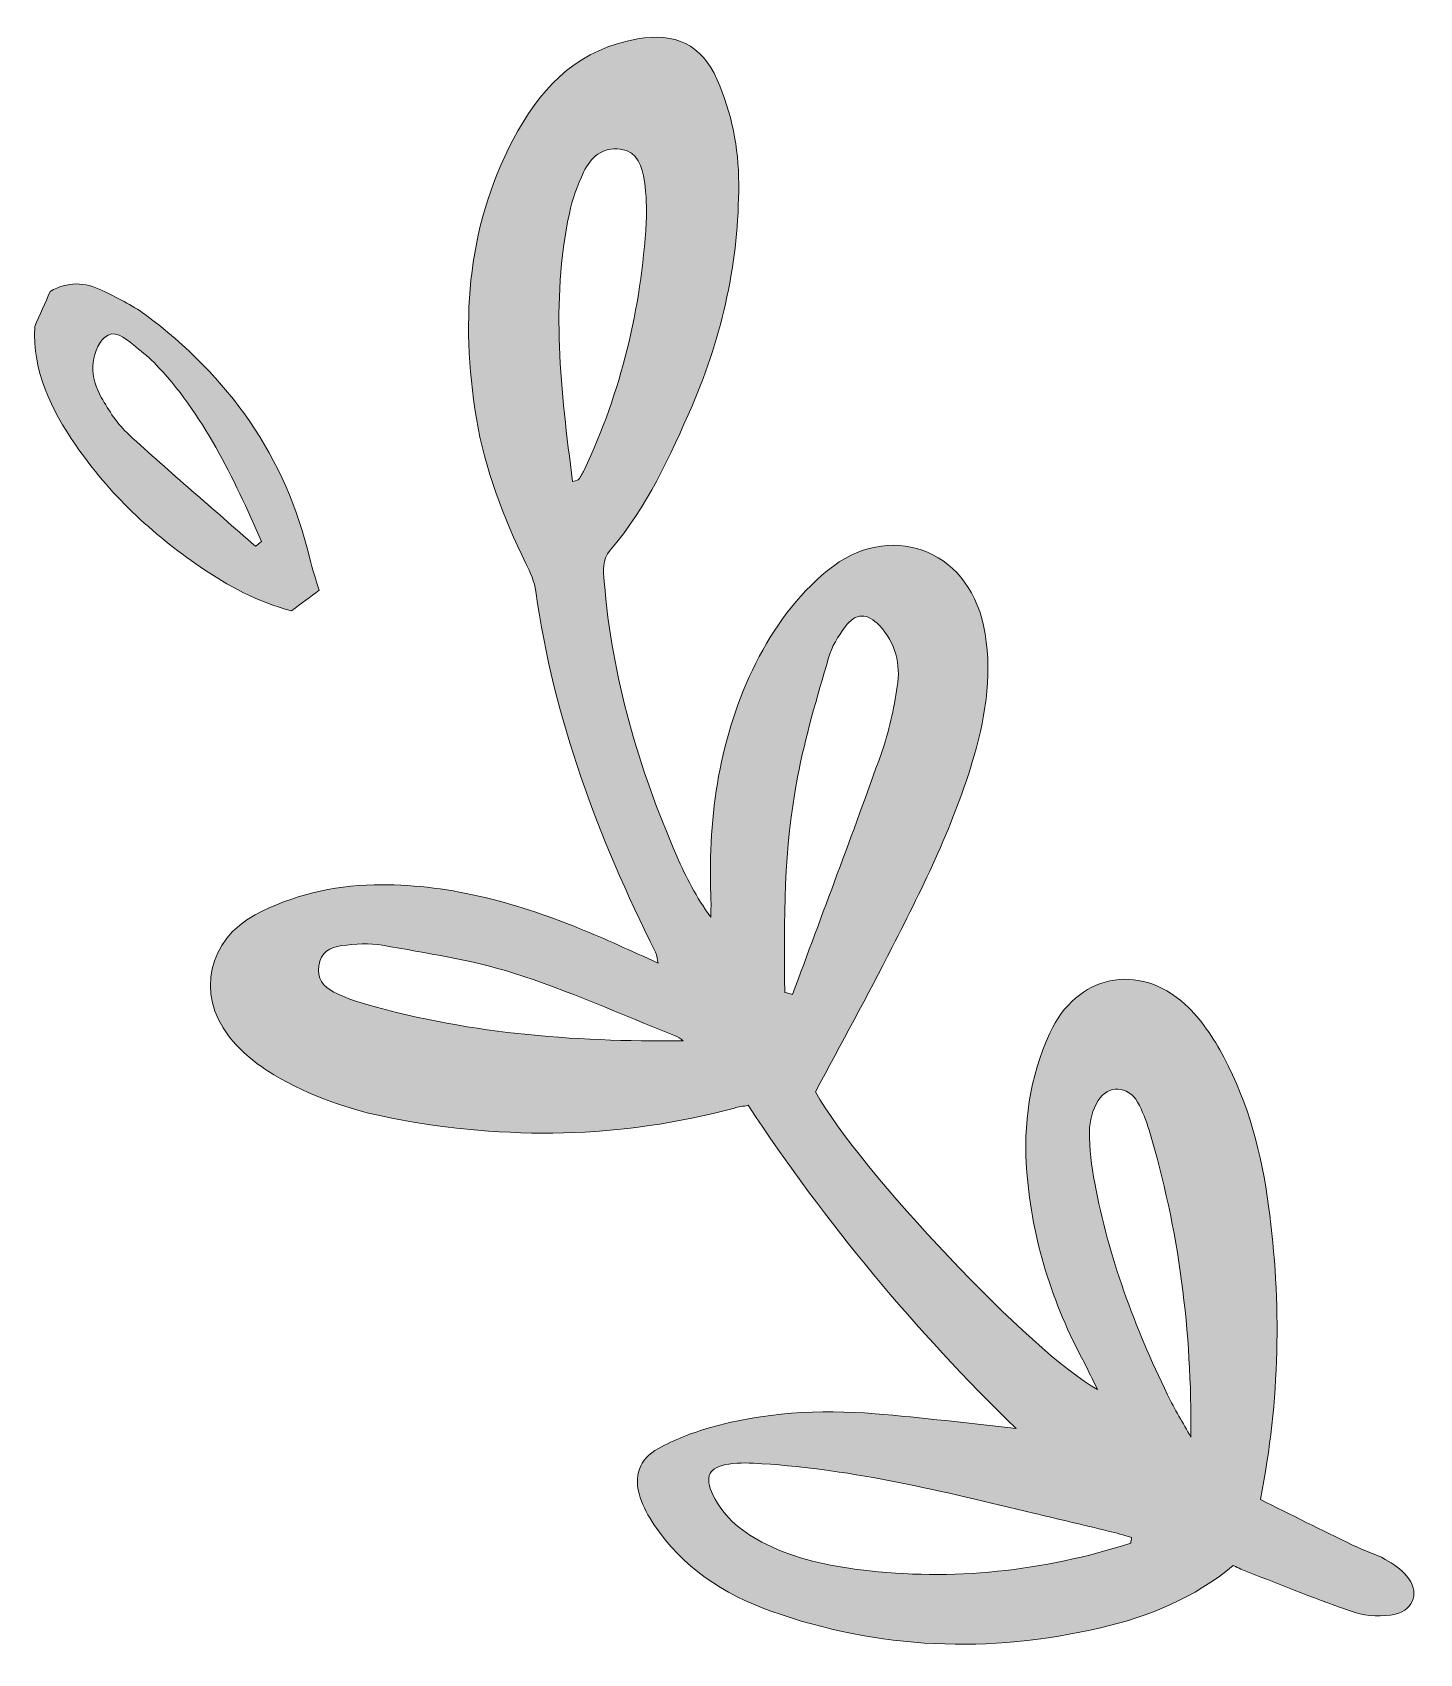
# Model space of a CAD drawing. Header units: inches. Extents: x 114 to 966, y -1047 to -33.
# Drawn here: x 123.4 to 250.3, y -928.7 to -780.5 of the extents above; entities that cross this region are included whole.
import ezdxf

# ---------------------------------------------------------------- set-up
doc = ezdxf.new("R2010")
doc.units = ezdxf.units.IN
doc.header["$MEASUREMENT"] = 0
doc.layers.add('Layer 1', color=7, linetype='Continuous')

# ---------------------------------------------------------------- blocks, each defined once
blk = doc.blocks.new('block 2')
at = {"layer": 'Layer 1', "true_color": 0xffffff}
h = blk.add_hatch(color=7, dxfattribs=at)
h.dxf.hatch_style = 2
edge = h.paths.add_edge_path()
edge.add_spline(control_points=[(185.31, -908.11), (183.71, -908.57), (182.13, -909.19), (180.67, -909.98), (178.88, -910.97), (178.37, -912.53), (179, -914.48), (179.28, -915.34), (179.74, -916.17), (180.25, -916.93), (182.86, -920.84), (186.61, -923.31), (190.95, -924.86), (200.83, -928.39), (210.91, -928.75), (221.1, -926.39), (225.54, -925.37), (229.68, -923.64), (233.23, -920.7), (233.77, -920.94), (234.14, -921.13), (234.53, -921.27), (237.8, -922.53), (241.05, -923.88), (244.38, -924.99), (245.5, -925.36), (246.89, -925.41), (248.05, -925.13), (249.84, -924.7), (250.27, -923.05), (249.09, -921.64), (248.57, -921.02), (247.86, -920.52), (247.14, -920.13), (246.19, -919.61), (245.13, -919.3), (244.15, -918.83), (241.31, -917.45), (238.5, -916.04), (235.72, -914.66), (237.52, -905.52), (237.65, -896.69), (236.47, -887.84), (235.83, -883.08), (234.64, -878.45), (232.37, -874.2), (231.44, -872.46), (230.29, -870.71), (228.84, -869.39), (224.53, -865.45), (218.88, -866.71), (216.46, -872.02), (214.6, -876.06), (214.01, -880.34), (214.36, -884.75), (214.85, -890.94), (216.69, -896.72), (219.62, -902.17), (220, -902.89), (220.34, -903.63), (220.83, -904.61), (214.91, -901.36), (199.04, -884.54), (195.03, -877.39), (197.36, -873), (199.78, -868.61), (202.05, -864.14), (204.94, -858.48), (207.76, -852.77), (209.54, -846.63), (210.66, -842.73), (211.25, -838.76), (210.39, -834.73), (208.9, -827.66), (201.7, -825.12), (196.14, -829.7), (193.32, -832.02), (191.22, -834.92), (189.58, -838.18), (186.23, -844.86), (185.22, -851.99), (185.46, -859.38), (185.49, -860.05), (185.47, -860.73), (185.47, -861.4), (184.11, -859.59), (183.18, -857.73), (182.35, -855.82), (178.85, -847.79), (176.42, -839.47), (175.71, -830.7), (175.63, -829.7), (175.5, -828.74), (176.26, -827.85), (179.62, -823.92), (181.74, -819.27), (183.77, -814.58), (186.55, -808.13), (188.02, -801.39), (188.01, -794.34), (188.01, -791.04), (187.36, -787.84), (186.04, -784.82), (184.61, -781.57), (182.18, -780.5), (178.75, -781.09), (173.59, -781.98), (170.26, -785.14), (167.82, -789.5), (163.19, -797.77), (162.52, -806.64), (164.02, -815.79), (164.79, -820.44), (166.47, -824.82), (168.55, -829.05), (168.95, -829.87), (169.34, -830.74), (169.46, -831.62), (171.06, -843.3), (175.18, -854.13), (180.39, -864.6), (180.55, -864.92), (180.57, -865.3), (180.64, -865.6), (178.16, -864.5), (175.82, -863.39), (173.43, -862.43), (167.41, -860.02), (161.23, -858.3), (154.66, -858.45), (150.84, -858.54), (147.17, -859.39), (143.8, -861.19), (139.52, -863.46), (138.39, -868.42), (141.36, -872.26), (142.46, -873.68), (143.96, -874.89), (145.5, -875.81), (148.83, -877.79), (152.49, -879.06), (156.29, -879.79), (166.79, -881.8), (177.24, -881.66), (187.61, -878.86), (188, -878.76), (188.4, -878.7), (188.86, -878.61), (196, -889.38), (204.12, -899.21), (213.39, -908.17), (209.09, -907.71), (204.79, -907.15), (200.48, -906.81), (195.37, -906.4), (190.27, -906.69), (185.31, -908.11)], knot_values=[0, 0, 0, 0, 1, 1, 1, 2, 2, 2, 3, 3, 3, 4, 4, 4, 5, 5, 5, 6, 6, 6, 7, 7, 7, 8, 8, 8, 9, 9, 9, 10, 10, 10, 11, 11, 11, 12, 12, 12, 13, 13, 13, 14, 14, 14, 15, 15, 15, 16, 16, 16, 17, 17, 17, 18, 18, 18, 19, 19, 19, 20, 20, 20, 21, 21, 21, 22, 22, 22, 23, 23, 23, 24, 24, 24, 25, 25, 25, 26, 26, 26, 27, 27, 27, 28, 28, 28, 29, 29, 29, 30, 30, 30, 31, 31, 31, 32, 32, 32, 33, 33, 33, 34, 34, 34, 35, 35, 35, 36, 36, 36, 37, 37, 37, 38, 38, 38, 39, 39, 39, 40, 40, 40, 41, 41, 41, 42, 42, 42, 43, 43, 43, 44, 44, 44, 45, 45, 45, 46, 46, 46, 47, 47, 47, 48, 48, 48, 49, 49, 49, 50, 50, 50, 51, 51, 51, 52, 52, 52, 52], degree=3, periodic=1)
edge = h.paths.add_edge_path()
edge.add_spline(control_points=[(173.37, -821.38), (173.34, -821.43), (173.24, -821.43), (172.82, -821.57), (171.74, -813.29), (170.8, -805.19), (172.52, -797.05), (172.79, -795.76), (173.27, -794.49), (173.82, -793.29), (174.46, -791.91), (175.55, -790.96), (177.18, -791.17), (178.83, -791.38), (179.19, -792.79), (179.38, -794.12), (179.56, -795.35), (179.62, -796.62), (179.55, -797.86), (179.09, -805.77), (177.25, -813.34), (173.88, -820.53), (173.74, -820.83), (173.55, -821.1), (173.37, -821.38)], knot_values=[0, 0, 0, 0, 1, 1, 1, 2, 2, 2, 3, 3, 3, 4, 4, 4, 5, 5, 5, 6, 6, 6, 7, 7, 7, 8, 8, 8, 8], degree=3, periodic=1)
edge = h.paths.add_edge_path()
edge.add_spline(control_points=[(153.08, -869.11), (152.36, -868.9), (151.67, -868.58), (150.99, -868.25), (150, -867.77), (149.43, -867), (149.6, -865.84), (149.78, -864.65), (150.66, -864.13), (151.7, -864.01), (152.93, -863.87), (154.23, -863.74), (155.44, -863.97), (159.46, -864.71), (163.55, -865.28), (167.42, -866.52), (172.43, -868.12), (177.25, -870.29), (182.15, -872.22), (182.43, -872.34), (182.68, -872.54), (182.94, -872.7), (172.73, -872.83), (162.76, -872.03), (153.08, -869.11)], knot_values=[0, 0, 0, 0, 1, 1, 1, 2, 2, 2, 3, 3, 3, 4, 4, 4, 5, 5, 5, 6, 6, 6, 7, 7, 7, 8, 8, 8, 8], degree=3, periodic=1)
edge = h.paths.add_edge_path()
edge.add_spline(control_points=[(192.23, -868.28), (192.12, -861.69), (192.14, -855.1), (193.39, -848.6), (194.09, -844.92), (195.18, -841.31), (196.22, -837.7), (196.51, -836.68), (197.1, -835.7), (197.74, -834.85), (198.7, -833.56), (199.78, -833.56), (200.88, -834.74), (202.35, -836.32), (202.84, -838.27), (202.51, -840.32), (202.18, -842.38), (201.75, -844.45), (201.06, -846.4), (198.42, -853.79), (195.65, -861.12), (192.93, -868.48), (192.7, -868.41), (192.46, -868.35), (192.23, -868.28)], knot_values=[0, 0, 0, 0, 1, 1, 1, 2, 2, 2, 3, 3, 3, 4, 4, 4, 5, 5, 5, 6, 6, 6, 7, 7, 7, 8, 8, 8, 8], degree=3, periodic=1)
edge = h.paths.add_edge_path()
edge.add_spline(control_points=[(220.56, -885.72), (220.27, -884.17), (220.08, -882.58), (220.08, -881.01), (220.09, -880.06), (220.38, -878.99), (220.87, -878.18), (221.77, -876.7), (223.64, -876.81), (224.49, -878.33), (224.94, -879.13), (225.26, -880), (225.53, -880.88), (228.28, -889.96), (229.45, -899.28), (229.36, -908.95), (228.64, -907.66), (227.87, -906.4), (227.22, -905.07), (224.21, -898.89), (221.84, -892.49), (220.56, -885.72)], knot_values=[0, 0, 0, 0, 1, 1, 1, 2, 2, 2, 3, 3, 3, 4, 4, 4, 5, 5, 5, 6, 6, 6, 7, 7, 7, 7], degree=3, periodic=1)
edge = h.paths.add_edge_path()
edge.add_spline(control_points=[(214.98, -915.91), (217.25, -916.45), (219.53, -916.99), (221.8, -917.54), (222.52, -917.71), (223.22, -917.92), (223.93, -918.12), (223.91, -918.29), (223.88, -918.47), (223.86, -918.65), (215.82, -921.22), (207.61, -922.13), (199.19, -921.09), (196.19, -920.71), (193.25, -920.11), (190.52, -918.75), (188.46, -917.72), (186.67, -916.37), (185.65, -914.23), (184.85, -912.55), (185.28, -911.68), (187.12, -911.41), (188.09, -911.26), (189.11, -911.32), (190.11, -911.38), (198.58, -911.9), (206.77, -913.93), (214.98, -915.91)], knot_values=[0, 0, 0, 0, 1, 1, 1, 2, 2, 2, 3, 3, 3, 4, 4, 4, 5, 5, 5, 6, 6, 6, 7, 7, 7, 8, 8, 8, 9, 9, 9, 9], degree=3, periodic=1)
h = blk.add_hatch(color=7, dxfattribs=at)
h.dxf.hatch_style = 2
edge = h.paths.add_edge_path()
edge.add_spline(control_points=[(149.64, -831.51), (149.34, -830.49), (149.01, -829.57), (148.79, -828.63), (146.6, -819.27), (141.35, -811.97), (133.72, -806.29), (132.53, -805.41), (131.15, -804.76), (129.81, -804.1), (128.23, -803.32), (126.62, -803.26), (125.05, -804.18), (124.58, -805.25), (124.1, -806.32), (123.63, -807.39), (123.42, -811.51), (125.14, -814.97), (127.38, -818.24), (130.44, -822.7), (134.33, -826.34), (138.77, -829.37), (141.31, -831.12), (144.03, -832.59), (147.11, -833.39), (147.99, -832.74), (148.85, -832.1), (149.64, -831.51)], knot_values=[0, 0, 0, 0, 1, 1, 1, 2, 2, 2, 3, 3, 3, 4, 4, 4, 5, 5, 5, 6, 6, 6, 7, 7, 7, 8, 8, 8, 9, 9, 9, 9], degree=3, periodic=1)
edge = h.paths.add_edge_path()
edge.add_spline(control_points=[(143.82, -827.48), (139.95, -824.09), (136.03, -820.74), (132.23, -817.27), (131.2, -816.33), (130.41, -815.09), (129.72, -813.87), (129.25, -813.03), (128.9, -811.97), (128.95, -811.03), (128.99, -810.11), (129.36, -808.96), (130.01, -808.39), (130.89, -807.61), (131.86, -808.4), (132.65, -809.06), (133.28, -809.59), (133.97, -810.09), (134.54, -810.68), (139.1, -815.39), (141.77, -821.19), (144.38, -827.04), (144.19, -827.19), (144.01, -827.34), (143.82, -827.48)], knot_values=[0, 0, 0, 0, 1, 1, 1, 2, 2, 2, 3, 3, 3, 4, 4, 4, 5, 5, 5, 6, 6, 6, 7, 7, 7, 8, 8, 8, 8], degree=3, periodic=1)
at = {"layer": 'Layer 1', "lineweight": 0}
for points, knots in [([(185.31, -908.11), (183.71, -908.57), (182.13, -909.19), (180.67, -909.98), (178.88, -910.97), (178.37, -912.53), (179, -914.48), (179.28, -915.34), (179.74, -916.17), (180.25, -916.93), (182.86, -920.84), (186.61, -923.31), (190.95, -924.86), (200.83, -928.39), (210.91, -928.75), (221.1, -926.39), (225.54, -925.37), (229.68, -923.64), (233.23, -920.7), (233.77, -920.94), (234.14, -921.13), (234.53, -921.27), (237.8, -922.53), (241.05, -923.88), (244.38, -924.99), (245.5, -925.36), (246.89, -925.41), (248.05, -925.13), (249.84, -924.7), (250.27, -923.05), (249.09, -921.64), (248.57, -921.02), (247.86, -920.52), (247.14, -920.13), (246.19, -919.61), (245.13, -919.3), (244.15, -918.83), (241.31, -917.45), (238.5, -916.04), (235.72, -914.66), (237.52, -905.52), (237.65, -896.69), (236.47, -887.84), (235.83, -883.08), (234.64, -878.45), (232.37, -874.2), (231.44, -872.46), (230.29, -870.71), (228.84, -869.39), (224.53, -865.45), (218.88, -866.71), (216.46, -872.02), (214.6, -876.06), (214.01, -880.34), (214.36, -884.75), (214.85, -890.94), (216.69, -896.72), (219.62, -902.17), (220, -902.89), (220.34, -903.63), (220.83, -904.61), (214.91, -901.36), (199.04, -884.54), (195.03, -877.39), (197.36, -873), (199.78, -868.61), (202.05, -864.14), (204.94, -858.48), (207.76, -852.77), (209.54, -846.63), (210.66, -842.73), (211.25, -838.76), (210.39, -834.73), (208.9, -827.66), (201.7, -825.12), (196.14, -829.7), (193.32, -832.02), (191.22, -834.92), (189.58, -838.18), (186.23, -844.86), (185.22, -851.99), (185.46, -859.38), (185.49, -860.05), (185.47, -860.73), (185.47, -861.4), (184.11, -859.59), (183.18, -857.73), (182.35, -855.82), (178.85, -847.79), (176.42, -839.47), (175.71, -830.7), (175.63, -829.7), (175.5, -828.74), (176.26, -827.85), (179.62, -823.92), (181.74, -819.27), (183.77, -814.58), (186.55, -808.13), (188.02, -801.39), (188.01, -794.34), (188.01, -791.04), (187.36, -787.84), (186.04, -784.82), (184.61, -781.57), (182.18, -780.5), (178.75, -781.09), (173.59, -781.98), (170.26, -785.14), (167.82, -789.5), (163.19, -797.77), (162.52, -806.64), (164.02, -815.79), (164.79, -820.44), (166.47, -824.82), (168.55, -829.05), (168.95, -829.87), (169.34, -830.74), (169.46, -831.62), (171.06, -843.3), (175.18, -854.13), (180.39, -864.6), (180.55, -864.92), (180.57, -865.3), (180.64, -865.6), (178.16, -864.5), (175.82, -863.39), (173.43, -862.43), (167.41, -860.02), (161.23, -858.3), (154.66, -858.45), (150.84, -858.54), (147.17, -859.39), (143.8, -861.19), (139.52, -863.46), (138.39, -868.42), (141.36, -872.26), (142.46, -873.68), (143.96, -874.89), (145.5, -875.81), (148.83, -877.79), (152.49, -879.06), (156.29, -879.79), (166.79, -881.8), (177.24, -881.66), (187.61, -878.86), (188, -878.76), (188.4, -878.7), (188.86, -878.61), (196, -889.38), (204.12, -899.21), (213.39, -908.17), (209.09, -907.71), (204.79, -907.15), (200.48, -906.81), (195.37, -906.4), (190.27, -906.69), (185.31, -908.11)], [0, 0, 0, 0, 1, 1, 1, 2, 2, 2, 3, 3, 3, 4, 4, 4, 5, 5, 5, 6, 6, 6, 7, 7, 7, 8, 8, 8, 9, 9, 9, 10, 10, 10, 11, 11, 11, 12, 12, 12, 13, 13, 13, 14, 14, 14, 15, 15, 15, 16, 16, 16, 17, 17, 17, 18, 18, 18, 19, 19, 19, 20, 20, 20, 21, 21, 21, 22, 22, 22, 23, 23, 23, 24, 24, 24, 25, 25, 25, 26, 26, 26, 27, 27, 27, 28, 28, 28, 29, 29, 29, 30, 30, 30, 31, 31, 31, 32, 32, 32, 33, 33, 33, 34, 34, 34, 35, 35, 35, 36, 36, 36, 37, 37, 37, 38, 38, 38, 39, 39, 39, 40, 40, 40, 41, 41, 41, 42, 42, 42, 43, 43, 43, 44, 44, 44, 45, 45, 45, 46, 46, 46, 47, 47, 47, 48, 48, 48, 49, 49, 49, 50, 50, 50, 51, 51, 51, 52, 52, 52, 52]), ([(173.37, -821.38), (173.34, -821.43), (173.24, -821.43), (172.82, -821.57), (171.74, -813.29), (170.8, -805.19), (172.52, -797.05), (172.79, -795.76), (173.27, -794.49), (173.82, -793.29), (174.46, -791.91), (175.55, -790.96), (177.18, -791.17), (178.83, -791.38), (179.19, -792.79), (179.38, -794.12), (179.56, -795.35), (179.62, -796.62), (179.55, -797.86), (179.09, -805.77), (177.25, -813.34), (173.88, -820.53), (173.74, -820.83), (173.55, -821.1), (173.37, -821.38)], [0, 0, 0, 0, 1, 1, 1, 2, 2, 2, 3, 3, 3, 4, 4, 4, 5, 5, 5, 6, 6, 6, 7, 7, 7, 8, 8, 8, 8]), ([(149.64, -831.51), (149.34, -830.49), (149.01, -829.57), (148.79, -828.63), (146.6, -819.27), (141.35, -811.97), (133.72, -806.29), (132.53, -805.41), (131.15, -804.76), (129.81, -804.1), (128.23, -803.32), (126.62, -803.26), (125.05, -804.18), (124.58, -805.25), (124.1, -806.32), (123.63, -807.39), (123.42, -811.51), (125.14, -814.97), (127.38, -818.24), (130.44, -822.7), (134.33, -826.34), (138.77, -829.37), (141.31, -831.12), (144.03, -832.59), (147.11, -833.39), (147.99, -832.74), (148.85, -832.1), (149.64, -831.51)], [0, 0, 0, 0, 1, 1, 1, 2, 2, 2, 3, 3, 3, 4, 4, 4, 5, 5, 5, 6, 6, 6, 7, 7, 7, 8, 8, 8, 9, 9, 9, 9]), ([(143.82, -827.48), (139.95, -824.09), (136.03, -820.74), (132.23, -817.27), (131.2, -816.33), (130.41, -815.09), (129.72, -813.87), (129.25, -813.03), (128.9, -811.97), (128.95, -811.03), (128.99, -810.11), (129.36, -808.96), (130.01, -808.39), (130.89, -807.61), (131.86, -808.4), (132.65, -809.06), (133.28, -809.59), (133.97, -810.09), (134.54, -810.68), (139.1, -815.39), (141.77, -821.19), (144.38, -827.04), (144.19, -827.19), (144.01, -827.34), (143.82, -827.48)], [0, 0, 0, 0, 1, 1, 1, 2, 2, 2, 3, 3, 3, 4, 4, 4, 5, 5, 5, 6, 6, 6, 7, 7, 7, 8, 8, 8, 8]), ([(192.23, -868.28), (192.12, -861.69), (192.14, -855.1), (193.39, -848.6), (194.09, -844.92), (195.18, -841.31), (196.22, -837.7), (196.51, -836.68), (197.1, -835.7), (197.74, -834.85), (198.7, -833.56), (199.78, -833.56), (200.88, -834.74), (202.35, -836.32), (202.84, -838.27), (202.51, -840.32), (202.18, -842.38), (201.75, -844.45), (201.06, -846.4), (198.42, -853.79), (195.65, -861.12), (192.93, -868.48), (192.7, -868.41), (192.46, -868.35), (192.23, -868.28)], [0, 0, 0, 0, 1, 1, 1, 2, 2, 2, 3, 3, 3, 4, 4, 4, 5, 5, 5, 6, 6, 6, 7, 7, 7, 8, 8, 8, 8]), ([(153.08, -869.11), (152.36, -868.9), (151.67, -868.58), (150.99, -868.25), (150, -867.77), (149.43, -867), (149.6, -865.84), (149.78, -864.65), (150.66, -864.13), (151.7, -864.01), (152.93, -863.87), (154.23, -863.74), (155.44, -863.97), (159.46, -864.71), (163.55, -865.28), (167.42, -866.52), (172.43, -868.12), (177.25, -870.29), (182.15, -872.22), (182.43, -872.34), (182.68, -872.54), (182.94, -872.7), (172.73, -872.83), (162.76, -872.03), (153.08, -869.11)], [0, 0, 0, 0, 1, 1, 1, 2, 2, 2, 3, 3, 3, 4, 4, 4, 5, 5, 5, 6, 6, 6, 7, 7, 7, 8, 8, 8, 8]), ([(220.56, -885.72), (220.27, -884.17), (220.08, -882.58), (220.08, -881.01), (220.09, -880.06), (220.38, -878.99), (220.87, -878.18), (221.77, -876.7), (223.64, -876.81), (224.49, -878.33), (224.94, -879.13), (225.26, -880), (225.53, -880.88), (228.28, -889.96), (229.45, -899.28), (229.36, -908.95), (228.64, -907.66), (227.87, -906.4), (227.22, -905.07), (224.21, -898.89), (221.84, -892.49), (220.56, -885.72)], [0, 0, 0, 0, 1, 1, 1, 2, 2, 2, 3, 3, 3, 4, 4, 4, 5, 5, 5, 6, 6, 6, 7, 7, 7, 7]), ([(214.98, -915.91), (217.25, -916.45), (219.53, -916.99), (221.8, -917.54), (222.52, -917.71), (223.22, -917.92), (223.93, -918.12), (223.91, -918.29), (223.88, -918.47), (223.86, -918.65), (215.82, -921.22), (207.61, -922.13), (199.19, -921.09), (196.19, -920.71), (193.25, -920.11), (190.52, -918.75), (188.46, -917.72), (186.67, -916.37), (185.65, -914.23), (184.85, -912.55), (185.28, -911.68), (187.12, -911.41), (188.09, -911.26), (189.11, -911.32), (190.11, -911.38), (198.58, -911.9), (206.77, -913.93), (214.98, -915.91)], [0, 0, 0, 0, 1, 1, 1, 2, 2, 2, 3, 3, 3, 4, 4, 4, 5, 5, 5, 6, 6, 6, 7, 7, 7, 8, 8, 8, 9, 9, 9, 9])]:
    blk.add_open_spline(points, degree=3, knots=knots, dxfattribs=at)

msp = doc.modelspace()

# ---------------------------------------------------------------- block references
at = {"layer": 'Layer 1'}
msp.add_blockref('block 2', (0, 0), dxfattribs=at)

doc.saveas('drawing.dxf')
